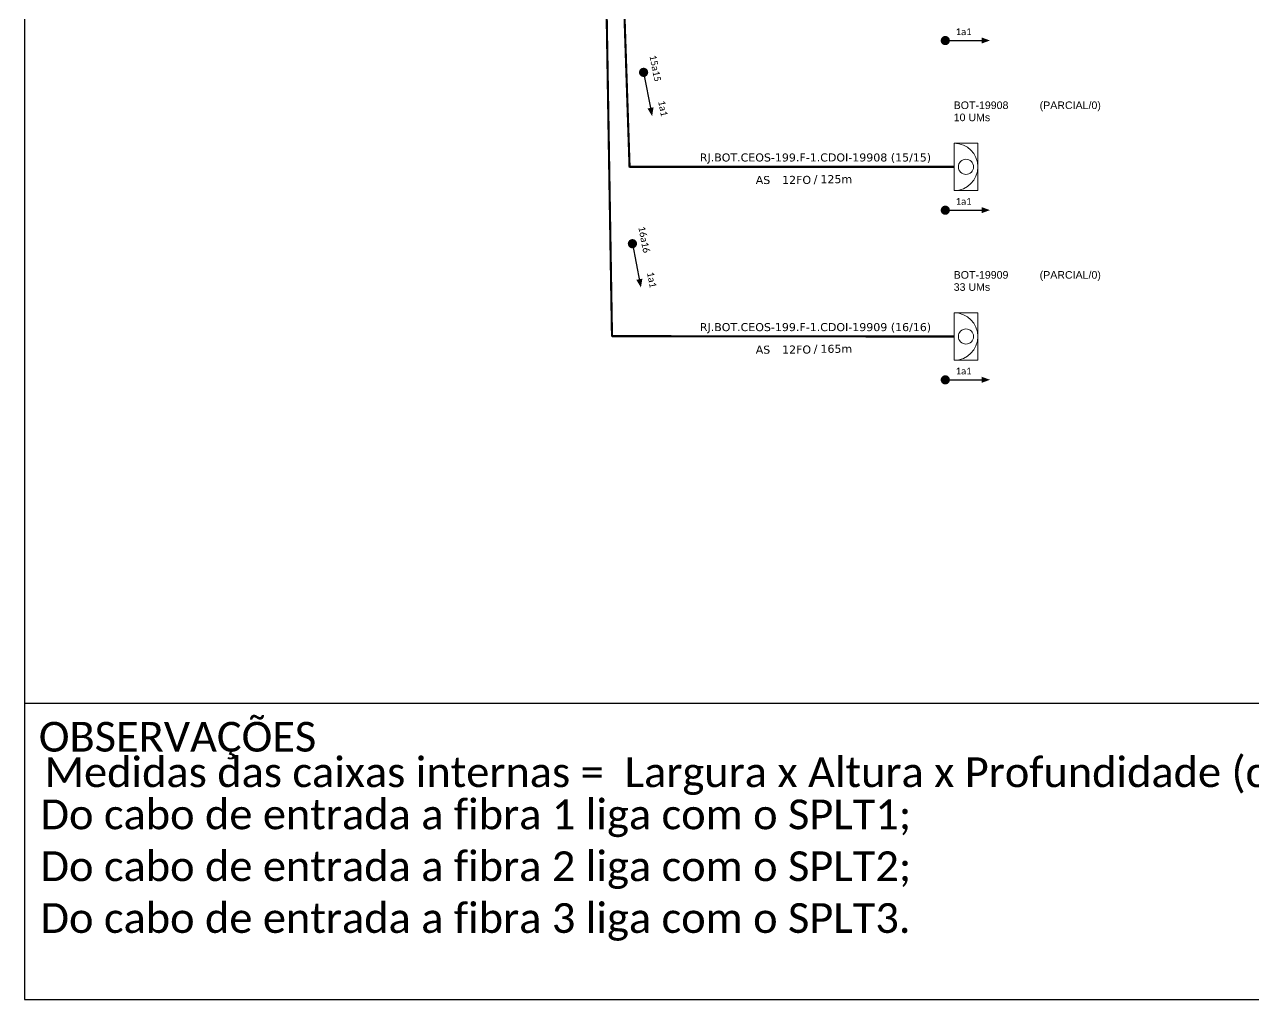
# Model space of a CAD drawing. Header units: millimetres. Extents: x -23646 to 21534, y -8869 to 15196.
# Drawn here: x -23646.2 to -23351.5, y 14601.7 to 14835.6 of the extents above; entities that cross this region are included whole.
import ezdxf
from ezdxf.enums import TextEntityAlignment as Align

# ---------------------------------------------------------------- set-up
doc = ezdxf.new("R2010")
doc.units = ezdxf.units.MM
doc.header["$LTSCALE"] = 0.03
for name, color, linetype, lineweight in [("20.0-LEGENDA DOS CDO'S", 1, 'Continuous', 0), ('20.1-CDO_INTERIOR', 1, 'Continuous', 0), ('40.1-ETIQUETAS', 1, 'Continuous', 20)]:
    doc.layers.add(name, color=color, linetype=linetype, lineweight=lineweight)
for name, color, linetype in [('CAP a instalar', 1, 'FENCELINE1'), ('SETA', 7, 'Continuous'), ('texto', 255, 'Continuous')]:
    doc.layers.add(name, color=color, linetype=linetype)
doc.styles.add('ARIAL', font='arial.ttf')
doc.styles.add('MtXpl_Calibri', font='calibri.ttf')
doc.styles.add('siredit', font='verdana.ttf')
doc.styles.get("Standard").update_dxf_attribs({"font": 'arial.ttf'})
doc.styles.add('WMF-Calibri0', font='calibri.ttf')
doc.linetypes.add('FENCELINE1', pattern='A,0.25,-0.1,[133,ltypeshp.shx,S=0.1,R=0,X=-0.1,Y=0],-0.1,1', length=1.45)

# ---------------------------------------------------------------- blocks, each defined once
blk = doc.blocks.new('ETIQUETA_RS5F')
at = {"layer": '40.1-ETIQUETAS', "color": 0, "style": 'siredit'}
blk.add_text('/', height=1.5, dxfattribs=at).set_placement((1.549003768403735, -1.954241996242686), align=Align.MIDDLE_RIGHT)
for tag, p in [('ETIQUETA_R_PRIMARIA', (1.183185704454672, 4.104300005361877)), ('ETIQUETA_R_SECUNDARIA', (1.183185704454672, 2.104300005361878)), ('F_ATIVAS/F_MORTAS', (1.112003950761617, -4.244905073340547))]:
    blk.add_attdef(tag, text='', height=1.5, dxfattribs=at).set_placement(p, align=Align.MIDDLE_CENTER)
for tag, p in [('TIPO_CABO', (-6.615505561654798, -2.115119524236789)), ('CAP_CABO', (0.3666091374968801, -2.092994078243819))]:
    blk.add_attdef(tag, text='', height=1.5, dxfattribs=at).set_placement(p, align=Align.MIDDLE_RIGHT)
blk.add_attdef('METROS', text='', height=1.5, dxfattribs=at).set_placement((2.112003950761617, -1.954241996242686), align=Align.MIDDLE_LEFT)
for tag, p in [('FUSÃO_1', (0.8177571882645223, -8.387413705695524)), ('FUSÃO_2', (0.8177571882645223, -10.59879640730355)), ('FUSÃO_3', (0.8177571882645223, -12.93303376395936)), ('FUSÃO_4', (0.8177571882645223, -15.14441639748912)), ('FUSÃO_5', (0.8177571882645223, -17.15864981329581))]:
    blk.add_attdef(tag, text='', height=1.5, dxfattribs=at).set_placement(p, align=Align.CENTER)
blk = doc.blocks.new('CDOI_INT')
at = {"layer": '20.1-CDO_INTERIOR', "color": 0, "lineweight": 18}
blk.add_lwpolyline([(4.249981471179524, -4.24998872676845), (4.249981471179524, 4.250011275022914), (-1.852971610105669e-05, 4.250011275022914), (-1.852971610105669e-05, -4.24998872676845)], close=True, dxfattribs=at)
blk.add_circle((2.124981470731825, 1.127412723178622e-05), 1.360000000286616, dxfattribs=at)
blk.add_arc((-1.852971610105669e-05, 1.127412723178622e-05), 4.250000000895675, 270, 90, dxfattribs=at)
at = {"layer": "20.0-LEGENDA DOS CDO'S", "color": 0, "style": 'ARIAL'}
for tag, p, height in [('CDO_N', (-0.08316492233080908, 10.38098629381203), 1.36026264347739), ('SPLITER_1', (21.17675913080774, 10.38098629381203), 1.36026264347739), ('SURVEY', (-0.07814626409873426, 8.200063073254213), 1.360262643477362), ('SPLITER_2', (21.19367802979167, 8.681501830021247), 1.36026264347739), ('SAP', (-0.08316492233080908, 6.22686687745464), 1.36026264347739), ('1:XX', (5.943843487360652, -2.215305510502517), 1.360262643477362), ('UMS', (5.943843487360425, -4.242847191936576), 1.360262643477362)]:
    blk.add_attdef(tag, p, '', height=height, dxfattribs=at)
blk.add_attdef('FIBRAS_UTILIZADAS', text='', height=1.36026264347739, dxfattribs=at).set_placement((15.33943335140287, 10.38098629381203), align=Align.CENTER)

msp = doc.modelspace()

# ---------------------------------------------------------------- linework, layer by layer
for points in [[(-23646.21187038471, 14601.72971161337), (-22807.64742796865, 14601.72971161336), (-22807.64742796865, 15195.72971161337), (-23646.21187038471, 15195.72971161337), (-23646.21187038471, 14601.72971161337)], [(-23646.21187038471, 14672.84005552707), (-23329.41792913771, 14672.84005552707)]]:
    msp.add_lwpolyline(points)
for points in [[(-23425.96006805925, 14831.79331525645, 1.1, 1.1, 1), (-23424.86006806521, 14831.79331563751, 1.1, 1.1, 1)], [(-23425.96006805925, 14791.09036177033, 1.1, 1.1, 1), (-23424.86006806521, 14791.09036215139, 1.1, 1.1, 1)], [(-23425.96006805925, 14750.38740828421, 1.1, 1.1, 1), (-23424.86006806521, 14750.38740866527, 1.1, 1.1, 1)]]:
    msp.add_lwpolyline(points, format="xyseb", close=True)
at = {"const_width": 1.1}
for points in [[(-23497.86815801921, 14824.70385727696, 1), (-23497.65942904789, 14823.62384236201, 1)], [(-23497.86815801921, 14824.70385727696, 1), (-23497.65942904789, 14823.62384236201, 1)], [(-23500.5491206303, 14783.59339747394, 1), (-23500.34039165897, 14782.51338255898, 1)], [(-23500.5491206303, 14783.59339747394, 1), (-23500.34039165897, 14782.51338255898, 1)]]:
    msp.add_lwpolyline(points, format="xyb", close=True, dxfattribs=at)
at = {"layer": 'CAP a instalar', "color": 251, "linetype": 'FENCELINE1', "ltscale": 7, "const_width": 0.5132160000000001}
for points in [[(-23510.73051049371, 15086.45144889634), (-23501.11950466599, 14801.32333951013)], [(-23510.73051049371, 15086.45144889634), (-23505.34041203978, 14760.78306557192)], [(-23423.29115844765, 14801.48601905804), (-23501.12498821543, 14801.48601905804)], [(-23510.75329813283, 14760.87048290574), (-23510.75076587985, 14760.87048037347)], [(-23505.34176930762, 14760.86507135135), (-23423.29115844765, 14760.78302035282)]]:
    msp.add_lwpolyline(points, dxfattribs=at)
at = {"layer": 'SETA'}
for points in [[(-23425.41006806228, 14831.79331544698), (-23415.95346241272, 14831.79331544698)], [(-23497.76379353354, 14824.16384981948), (-23495.9693684608, 14814.87905418195)], [(-23497.76379353354, 14824.16384981948), (-23495.9693684608, 14814.87905418195)], [(-23425.41006806228, 14791.09036196086), (-23415.95346241272, 14791.09036196086)], [(-23500.44475614463, 14783.05339001646), (-23498.65033107188, 14773.76859437893)], [(-23500.44475614463, 14783.05339001646), (-23498.65033107188, 14773.76859437893)], [(-23425.41006806228, 14750.38740847474), (-23415.95346241272, 14750.38740847474)]]:
    msp.add_lwpolyline(points, dxfattribs=at)
for points in [[(-23416.71236239241, 14832.54120523594), (-23414.69690763052, 14831.80787190653), (-23416.71236239241, 14831.07453857714)], [(-23495.37907053521, 14815.76608106253), (-23495.716640659, 14813.64809094683), (-23496.81909042181, 14815.48777576745)], [(-23495.37907053521, 14815.76608106253), (-23495.716640659, 14813.64809094683), (-23496.81909042181, 14815.48777576745)], [(-23416.71236239241, 14791.83825174981), (-23414.69690763052, 14791.10491842041), (-23416.71236239241, 14790.37158509102)], [(-23498.06003314629, 14774.65562125951), (-23498.39760327009, 14772.53763114381), (-23499.5000530329, 14774.37731596443)], [(-23498.06003314629, 14774.65562125951), (-23498.39760327009, 14772.53763114381), (-23499.5000530329, 14774.37731596443)], [(-23416.71236239241, 14751.13529826369), (-23414.69690763052, 14750.40196493428), (-23416.71236239241, 14749.6686316049)]]:
    msp.add_solid(points, dxfattribs=at)

# ---------------------------------------------------------------- block references
at = {"layer": '40.1-ETIQUETAS', "color": 251}
ref = msp.add_blockref('CDOI_INT', (-23423.2911336742, 14801.48598891197), dxfattribs=dict(at, xscale=1.336957873303117, yscale=1.336957873303117, zscale=1.336957873303117))
ref.add_attrib('CDO_N', 'BOT-19908', (-23423.4023216719, 14815.36493027014), dxfattribs={"layer": "20.0-LEGENDA DOS CDO'S", "color": 0, "height": 1.818613850957399, "style": 'ARIAL'})
ref.add_attrib('FIBRAS_UTILIZADAS', '(PARCIAL/0)', (-23402.78295748299, 14815.36493027014), dxfattribs={"layer": "20.0-LEGENDA DOS CDO'S", "color": 0, "height": 1.818613850957399, "style": 'ARIAL'})
ref.add_attrib('SURVEY', '10 UMs', (-23423.39561193722, 14812.44912779934), dxfattribs={"layer": "20.0-LEGENDA DOS CDO'S", "color": 0, "height": 1.818613850957399, "style": 'ARIAL'})
ref = msp.add_blockref('ETIQUETA_RS5F', (-23458.06530257257, 14801.04549464781), dxfattribs=dict(at, xscale=1.283039976607909, yscale=1.283039976607909, zscale=1.283039976607909))
ref.add_attrib('ETIQUETA_R_SECUNDARIA', 'RJ.BOT.CEOS-199.F-1.CDOI-19908 (15/15)', dxfattribs={"color": 0, "height": 1.924559966070394, "style": 'siredit'}).set_placement((-23456.54722801363, 14803.7453956818), align=Align.MIDDLE_CENTER)
ref.add_attrib('TIPO_CABO', 'AS ', dxfattribs={"color": 0, "height": 1.924559966070394, "style": 'siredit'}).set_placement((-23466.55326067362, 14798.33171174134), align=Align.MIDDLE_RIGHT)
ref.add_attrib('CAP_CABO', '12FO', dxfattribs={"color": 0, "height": 1.924559966070394, "style": 'siredit'}).set_placement((-23457.59492839305, 14798.36009957553), align=Align.MIDDLE_RIGHT)
ref.add_attrib('METROS', '125m', dxfattribs={"color": 0, "height": 1.924559966070394, "style": 'siredit'}).set_placement((-23455.35551707292, 14798.53812404402), align=Align.MIDDLE_LEFT)
ref = msp.add_blockref('CDOI_INT', (-23423.2911336742, 14760.78303542585), dxfattribs=dict(at, xscale=1.336957873303117, yscale=1.336957873303117, zscale=1.336957873303117))
ref.add_attrib('CDO_N', 'BOT-19909', (-23423.4023216719, 14774.66197678402), dxfattribs={"layer": "20.0-LEGENDA DOS CDO'S", "color": 0, "height": 1.818613850957399, "style": 'ARIAL'})
ref.add_attrib('FIBRAS_UTILIZADAS', '(PARCIAL/0)', (-23402.78295748299, 14774.66197678402), dxfattribs={"layer": "20.0-LEGENDA DOS CDO'S", "color": 0, "height": 1.818613850957399, "style": 'ARIAL'})
ref.add_attrib('SURVEY', '33 UMs', (-23423.39561193722, 14771.74617431322), dxfattribs={"layer": "20.0-LEGENDA DOS CDO'S", "color": 0, "height": 1.818613850957399, "style": 'ARIAL'})
ref = msp.add_blockref('ETIQUETA_RS5F', (-23458.06530257257, 14760.34254116169), dxfattribs=dict(at, xscale=1.283039976607909, yscale=1.283039976607909, zscale=1.283039976607909))
ref.add_attrib('ETIQUETA_R_SECUNDARIA', 'RJ.BOT.CEOS-199.F-1.CDOI-19909 (16/16)', dxfattribs={"color": 0, "height": 1.924559966070394, "style": 'siredit'}).set_placement((-23456.54722801363, 14763.04244219567), align=Align.MIDDLE_CENTER)
ref.add_attrib('TIPO_CABO', 'AS ', dxfattribs={"color": 0, "height": 1.924559966070394, "style": 'siredit'}).set_placement((-23466.55326067362, 14757.62875825521), align=Align.MIDDLE_RIGHT)
ref.add_attrib('CAP_CABO', '12FO', dxfattribs={"color": 0, "height": 1.924559966070394, "style": 'siredit'}).set_placement((-23457.59492839305, 14757.65714608941), align=Align.MIDDLE_RIGHT)
ref.add_attrib('METROS', '165m', dxfattribs={"color": 0, "height": 1.924559966070394, "style": 'siredit'}).set_placement((-23455.35551707292, 14757.8351705579), align=Align.MIDDLE_LEFT)

# ---------------------------------------------------------------- texts
for s, style, p in [('OBSERVAÇÕES', 'WMF-Calibri0', (-23642.79722140873, 14661.18869142034)), ('Do cabo de entrada a fibra 1 liga com o SPLT1;', 'MtXpl_Calibri', (-23642.38592844309, 14642.55653043523)), ('Do cabo de entrada a fibra 2 liga com o SPLT2;', 'MtXpl_Calibri', (-23642.38592844309, 14630.12332970839)), ('Do cabo de entrada a fibra 3 liga com o SPLT3.', 'MtXpl_Calibri', (-23642.38592844309, 14617.69012898156))]:
    msp.add_text(s, height=7.1308062992126, dxfattribs=dict(style=style)).set_placement(p)
for s, insert, char_height, width, attachment_point, style in [('\\C7;\\fCalibri|b0|i0|c0|p34;1a1', (-23421.02283719208, 14833.91368851655), 1.649999991138325, 27.89466920460948, 5, 'ARIAL'), ('\\C7;\\fCalibri|b0|i0|c0|p34;1a1', (-23421.02283719208, 14793.21073503042), 1.649999991138325, 27.89466920460948, 5, 'ARIAL'), ('\\C7;\\fCalibri|b0|i0|c0|p34;1a1', (-23421.02283719208, 14752.5077815443), 1.649999991138325, 27.89466920460948, 5, 'ARIAL'), ('Medidas das caixas internas =  Largura x Altura x Profundidade (cm)', (-23641.44246791735, 14659.80495784658), 7.1308062992126, 658.8433962452757, 1, 'WMF-Calibri0')]:
    msp.add_mtext(s, dxfattribs=dict(insert=insert, char_height=char_height, width=width, attachment_point=attachment_point, style=style))
at = {"layer": 'texto', "char_height": 1.649999999999999, "width": 27.8946693544237, "attachment_point": 5, "rotation": 280.93840553044794}
for s, insert in [('\\C7;\\fCalibri|b0|i0|c0|p34;15a15', (-23494.94675829667, 14825.13799018794)), ('\\C7;\\fCalibri|b0|i0|c0|p34;1a1', (-23493.11810908851, 14815.50606742714)), ('\\C7;\\fCalibri|b0|i0|c0|p34;16a16', (-23497.62772090775, 14784.02753038492)), ('\\C7;\\fCalibri|b0|i0|c0|p34;1a1', (-23495.79907169959, 14774.39560762412))]:
    msp.add_mtext(s, dxfattribs=dict(at, insert=insert))

doc.saveas('drawing.dxf')
